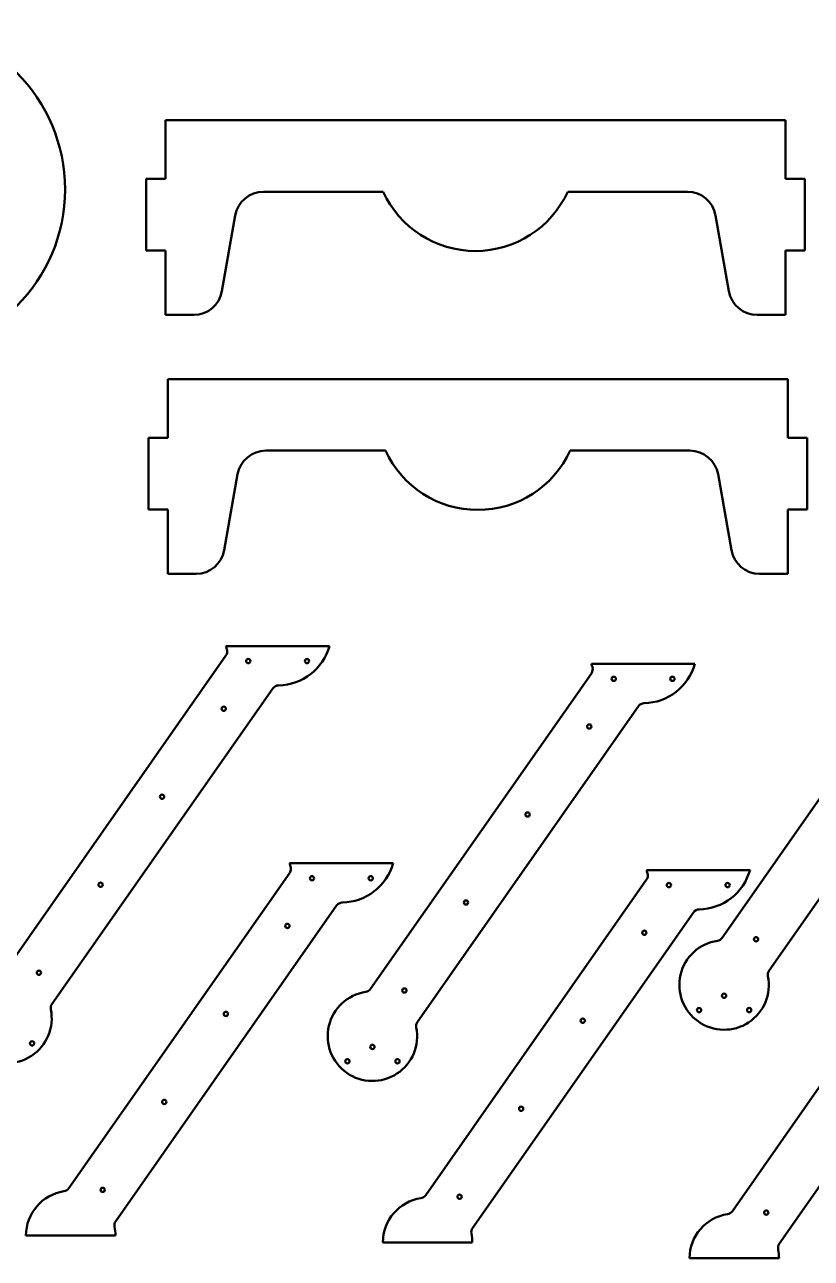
# Model space of a CAD drawing. Header units: millimetres. Extents: x -4457 to 5436, y 521 to 6420.
# Drawn here: x 1367 to 2465, y 3105 to 4828 of the extents above; entities that cross this region are included whole.
import ezdxf

# ---------------------------------------------------------------- set-up
doc = ezdxf.new("R2010")
doc.units = ezdxf.units.MM
doc.header["$MEASUREMENT"] = 0
doc.layers.add('layer 1', color=7, linetype='Continuous')

msp = doc.modelspace()

# ---------------------------------------------------------------- linework, layer by layer
at = {"layer": 'layer 1', "lineweight": 50}
for points, knots in [([(1422.9489, 4597.5887), (1422.9489, 4724.6141), (1319.9745, 4827.5885), (1192.9492, 4827.5887), (1192.9492, 4827.5887), (1065.9238, 4827.5889), (962.9492, 4724.6147), (962.9489, 4597.5893), (962.9489, 4597.5893), (962.9485, 4470.564), (1065.9226, 4367.5892), (1192.9479, 4367.5887), (1192.9479, 4367.5887), (1319.9733, 4367.5882), (1422.9482, 4470.5621), (1422.9489, 4597.5875)], [0, 0, 0, 0, 0.2, 0.2, 0.2, 0.2, 0.4, 0.4, 0.4, 0.4, 0.6, 0.6, 0.6, 0.6, 1, 1, 1, 1]), ([(1867.3083, 4594.3303), (1890.3902, 4543.8928), (1940.7645, 4511.547), (1996.2327, 4511.547), (1996.2327, 4511.547), (2051.7009, 4511.547), (2102.0752, 4543.8928), (2125.1571, 4594.3303)], [0, 0, 0, 0, 0.333333333, 0.333333333, 0.333333333, 0.333333333, 1, 1, 1, 1]), ([(1870.6326, 4232.7925), (1893.7144, 4182.3549), (1944.0888, 4150.0092), (1999.557, 4150.0092), (1999.557, 4150.0092), (2055.0252, 4150.0092), (2105.3995, 4182.3549), (2128.4814, 4232.7925)], [0, 0, 0, 0, 0.333333333, 0.333333333, 0.333333333, 0.333333333, 1, 1, 1, 1]), ([(1681.9107, 3938.9733), (1681.9107, 3940.6302), (1680.5676, 3941.9733), (1678.9107, 3941.9733), (1678.9107, 3941.9733), (1677.2539, 3941.9733), (1675.9107, 3940.6302), (1675.9107, 3938.9733), (1675.9107, 3938.9733), (1675.9107, 3937.3165), (1677.2539, 3935.9733), (1678.9107, 3935.9733), (1678.9107, 3935.9733), (1680.5676, 3935.9733), (1681.9107, 3937.3164), (1681.9107, 3938.9733)], [0, 0, 0, 0, 0.2, 0.2, 0.2, 0.2, 0.4, 0.4, 0.4, 0.4, 0.6, 0.6, 0.6, 0.6, 1, 1, 1, 1]), ([(1763.9351, 3938.9733), (1763.9351, 3940.6302), (1762.592, 3941.9733), (1760.9351, 3941.9733), (1760.9351, 3941.9733), (1759.2783, 3941.9733), (1757.9351, 3940.6302), (1757.9351, 3938.9733), (1757.9351, 3938.9733), (1757.9351, 3937.3165), (1759.2782, 3935.9733), (1760.9351, 3935.9733), (1760.9351, 3935.9733), (1762.592, 3935.9733), (1763.9351, 3937.3164), (1763.9351, 3938.9733)], [0, 0, 0, 0, 0.2, 0.2, 0.2, 0.2, 0.4, 0.4, 0.4, 0.4, 0.6, 0.6, 0.6, 0.6, 1, 1, 1, 1]), ([(2192.4281, 3914.1323), (2192.4281, 3915.7891), (2191.0849, 3917.1323), (2189.4281, 3917.1323), (2189.4281, 3917.1323), (2187.7712, 3917.1323), (2186.4281, 3915.7891), (2186.4281, 3914.1323), (2186.4281, 3914.1323), (2186.4281, 3912.4754), (2187.7712, 3911.1323), (2189.4281, 3911.1323), (2189.4281, 3911.1323), (2191.0849, 3911.1323), (2192.4281, 3912.4754), (2192.4281, 3914.1323)], [0, 0, 0, 0, 0.2, 0.2, 0.2, 0.2, 0.4, 0.4, 0.4, 0.4, 0.6, 0.6, 0.6, 0.6, 1, 1, 1, 1]), ([(2274.4525, 3914.1323), (2274.4525, 3915.7891), (2273.1093, 3917.1323), (2271.4525, 3917.1323), (2271.4525, 3917.1323), (2269.7956, 3917.1323), (2268.4525, 3915.7891), (2268.4525, 3914.1323), (2268.4525, 3914.1323), (2268.4524, 3912.4754), (2269.7956, 3911.1323), (2271.4524, 3911.1323), (2271.4524, 3911.1323), (2273.1093, 3911.1323), (2274.4524, 3912.4754), (2274.4525, 3914.1323)], [0, 0, 0, 0, 0.2, 0.2, 0.2, 0.2, 0.4, 0.4, 0.4, 0.4, 0.6, 0.6, 0.6, 0.6, 1, 1, 1, 1]), ([(1647.5977, 3872.4099), (1647.5977, 3874.0667), (1646.2545, 3875.4099), (1644.5977, 3875.4099), (1644.5977, 3875.4099), (1642.9408, 3875.4099), (1641.5977, 3874.0668), (1641.5977, 3872.4099), (1641.5977, 3872.4099), (1641.5977, 3870.753), (1642.9408, 3869.4099), (1644.5976, 3869.4099), (1644.5976, 3869.4099), (1646.2545, 3869.4099), (1647.5976, 3870.753), (1647.5977, 3872.4099)], [0, 0, 0, 0, 0.2, 0.2, 0.2, 0.2, 0.4, 0.4, 0.4, 0.4, 0.6, 0.6, 0.6, 0.6, 1, 1, 1, 1]), ([(2158.115, 3847.5688), (2158.115, 3849.2257), (2156.7719, 3850.5688), (2155.115, 3850.5688), (2155.115, 3850.5688), (2153.4581, 3850.5688), (2152.115, 3849.2257), (2152.115, 3847.5688), (2152.115, 3847.5688), (2152.115, 3845.912), (2153.4581, 3844.5688), (2155.115, 3844.5688), (2155.115, 3844.5688), (2156.7718, 3844.5688), (2158.115, 3845.912), (2158.115, 3847.5688)], [0, 0, 0, 0, 0.2, 0.2, 0.2, 0.2, 0.4, 0.4, 0.4, 0.4, 0.6, 0.6, 0.6, 0.6, 1, 1, 1, 1]), ([(1561.5612, 3749.5371), (1561.5612, 3751.1939), (1560.218, 3752.5371), (1558.5612, 3752.5371), (1558.5612, 3752.5371), (1556.9043, 3752.5371), (1555.5612, 3751.1939), (1555.5612, 3749.5371), (1555.5612, 3749.5371), (1555.5612, 3747.8802), (1556.9043, 3746.5371), (1558.5612, 3746.5371), (1558.5612, 3746.5371), (1560.218, 3746.5371), (1561.5612, 3747.8802), (1561.5612, 3749.5371)], [0, 0, 0, 0, 0.2, 0.2, 0.2, 0.2, 0.4, 0.4, 0.4, 0.4, 0.6, 0.6, 0.6, 0.6, 1, 1, 1, 1]), ([(2072.0785, 3724.696), (2072.0785, 3726.3529), (2070.7354, 3727.696), (2069.0785, 3727.696), (2069.0785, 3727.696), (2067.4217, 3727.696), (2066.0785, 3726.3529), (2066.0785, 3724.696), (2066.0785, 3724.696), (2066.0785, 3723.0392), (2067.4217, 3721.696), (2069.0785, 3721.696), (2069.0785, 3721.696), (2070.7354, 3721.696), (2072.0785, 3723.0392), (2072.0785, 3724.696)], [0, 0, 0, 0, 0.2, 0.2, 0.2, 0.2, 0.4, 0.4, 0.4, 0.4, 0.6, 0.6, 0.6, 0.6, 1, 1, 1, 1]), ([(1770.8978, 3635.7571), (1770.8978, 3637.4139), (1769.5547, 3638.7571), (1767.8978, 3638.7571), (1767.8978, 3638.7571), (1766.241, 3638.7571), (1764.8978, 3637.4139), (1764.8978, 3635.7571), (1764.8978, 3635.7571), (1764.8978, 3634.1002), (1766.241, 3632.7571), (1767.8978, 3632.7571), (1767.8978, 3632.7571), (1769.5547, 3632.7571), (1770.8978, 3634.1002), (1770.8978, 3635.7571)], [0, 0, 0, 0, 0.2, 0.2, 0.2, 0.2, 0.4, 0.4, 0.4, 0.4, 0.6, 0.6, 0.6, 0.6, 1, 1, 1, 1]), ([(1852.9222, 3635.7571), (1852.9222, 3637.4139), (1851.5791, 3638.7571), (1849.9222, 3638.7571), (1849.9222, 3638.7571), (1848.2654, 3638.7571), (1846.9222, 3637.4139), (1846.9222, 3635.7571), (1846.9222, 3635.7571), (1846.9222, 3634.1002), (1848.2654, 3632.7571), (1849.9222, 3632.7571), (1849.9222, 3632.7571), (1851.5791, 3632.7571), (1852.9222, 3634.1002), (1852.9222, 3635.7571)], [0, 0, 0, 0, 0.2, 0.2, 0.2, 0.2, 0.4, 0.4, 0.4, 0.4, 0.6, 0.6, 0.6, 0.6, 1, 1, 1, 1]), ([(1475.5247, 3626.6643), (1475.5247, 3628.3211), (1474.1816, 3629.6643), (1472.5247, 3629.6643), (1472.5247, 3629.6643), (1470.8679, 3629.6643), (1469.5247, 3628.3211), (1469.5247, 3626.6643), (1469.5247, 3626.6643), (1469.5247, 3625.0074), (1470.8679, 3623.6643), (1472.5247, 3623.6643), (1472.5247, 3623.6643), (1474.1816, 3623.6643), (1475.5247, 3625.0074), (1475.5247, 3626.6643)], [0, 0, 0, 0, 0.2, 0.2, 0.2, 0.2, 0.4, 0.4, 0.4, 0.4, 0.6, 0.6, 0.6, 0.6, 1, 1, 1, 1]), ([(2269.4724, 3626.1737), (2269.4724, 3627.8305), (2268.1293, 3629.1736), (2266.4724, 3629.1737), (2266.4724, 3629.1737), (2264.8156, 3629.1737), (2263.4724, 3627.8305), (2263.4724, 3626.1737), (2263.4724, 3626.1737), (2263.4724, 3624.5168), (2264.8155, 3623.1737), (2266.4724, 3623.1737), (2266.4724, 3623.1737), (2268.1292, 3623.1736), (2269.4724, 3624.5168), (2269.4724, 3626.1736)], [0, 0, 0, 0, 0.2, 0.2, 0.2, 0.2, 0.4, 0.4, 0.4, 0.4, 0.6, 0.6, 0.6, 0.6, 1, 1, 1, 1]), ([(2351.4968, 3626.1737), (2351.4968, 3627.8305), (2350.1537, 3629.1736), (2348.4968, 3629.1737), (2348.4968, 3629.1737), (2346.8399, 3629.1737), (2345.4968, 3627.8305), (2345.4968, 3626.1737), (2345.4968, 3626.1737), (2345.4968, 3624.5168), (2346.8399, 3623.1737), (2348.4968, 3623.1737), (2348.4968, 3623.1737), (2350.1536, 3623.1736), (2351.4968, 3624.5168), (2351.4968, 3626.1736)], [0, 0, 0, 0, 0.2, 0.2, 0.2, 0.2, 0.4, 0.4, 0.4, 0.4, 0.6, 0.6, 0.6, 0.6, 1, 1, 1, 1]), ([(1986.0421, 3601.8232), (1986.0421, 3603.4801), (1984.6989, 3604.8232), (1983.0421, 3604.8232), (1983.0421, 3604.8232), (1981.3852, 3604.8232), (1980.0421, 3603.4801), (1980.0421, 3601.8232), (1980.0421, 3601.8232), (1980.0421, 3600.1664), (1981.3852, 3598.8232), (1983.0421, 3598.8232), (1983.0421, 3598.8232), (1984.6989, 3598.8232), (1986.0421, 3600.1664), (1986.0421, 3601.8232)], [0, 0, 0, 0, 0.2, 0.2, 0.2, 0.2, 0.4, 0.4, 0.4, 0.4, 0.6, 0.6, 0.6, 0.6, 1, 1, 1, 1]), ([(1736.5848, 3569.1937), (1736.5848, 3570.8505), (1735.2416, 3572.1937), (1733.5848, 3572.1937), (1733.5848, 3572.1937), (1731.9279, 3572.1937), (1730.5848, 3570.8505), (1730.5848, 3569.1937), (1730.5848, 3569.1937), (1730.5848, 3567.5368), (1731.9279, 3566.1937), (1733.5848, 3566.1937), (1733.5848, 3566.1937), (1735.2416, 3566.1937), (1736.5848, 3567.5368), (1736.5848, 3569.1936)], [0, 0, 0, 0, 0.2, 0.2, 0.2, 0.2, 0.4, 0.4, 0.4, 0.4, 0.6, 0.6, 0.6, 0.6, 1, 1, 1, 1]), ([(2235.1593, 3559.6102), (2235.1593, 3561.2671), (2233.8162, 3562.6102), (2232.1593, 3562.6102), (2232.1593, 3562.6102), (2230.5025, 3562.6102), (2229.1593, 3561.2671), (2229.1593, 3559.6102), (2229.1593, 3559.6102), (2229.1593, 3557.9534), (2230.5025, 3556.6102), (2232.1593, 3556.6102), (2232.1593, 3556.6102), (2233.8162, 3556.6102), (2235.1593, 3557.9534), (2235.1593, 3559.6102)], [0, 0, 0, 0, 0.2, 0.2, 0.2, 0.2, 0.4, 0.4, 0.4, 0.4, 0.6, 0.6, 0.6, 0.6, 1, 1, 1, 1]), ([(2391.257, 3550.4662), (2391.257, 3552.1231), (2389.9139, 3553.4662), (2388.257, 3553.4662), (2388.257, 3553.4662), (2386.6001, 3553.4662), (2385.257, 3552.1231), (2385.257, 3550.4662), (2385.257, 3550.4662), (2385.257, 3548.8094), (2386.6001, 3547.4662), (2388.257, 3547.4662), (2388.257, 3547.4662), (2389.9138, 3547.4662), (2391.257, 3548.8093), (2391.257, 3550.4662)], [0, 0, 0, 0, 0.2, 0.2, 0.2, 0.2, 0.4, 0.4, 0.4, 0.4, 0.6, 0.6, 0.6, 0.6, 1, 1, 1, 1]), ([(2334.2306, 3548.4571), (2308.9616, 3544.6342), (2288.5658, 3525.8122), (2282.7306, 3500.9307), (2282.7306, 3500.9307), (2276.8953, 3476.0493), (2286.7963, 3450.122), (2307.7309, 3435.4633), (2307.7309, 3435.4633), (2328.6655, 3420.8047), (2356.4156, 3420.3683), (2377.8008, 3434.3615), (2377.8008, 3434.3615), (2399.186, 3448.3547), (2409.8973, 3473.9579), (2404.8472, 3499.0105)], [0, 0, 0, 0, 0.2, 0.2, 0.2, 0.2, 0.4, 0.4, 0.4, 0.4, 0.6, 0.6, 0.6, 0.6, 1, 1, 1, 1]), ([(1332.4618, 3501.7823), (1307.1929, 3497.9595), (1286.7971, 3479.1374), (1280.9618, 3454.256), (1280.9618, 3454.256), (1275.1266, 3429.3746), (1285.0276, 3403.4473), (1305.9622, 3388.7886), (1305.9622, 3388.7886), (1326.8968, 3374.1299), (1354.6469, 3373.6936), (1376.0321, 3387.6868), (1376.0321, 3387.6868), (1397.4172, 3401.68), (1408.1285, 3427.2832), (1403.0785, 3452.3358)], [0, 0, 0, 0, 0.2, 0.2, 0.2, 0.2, 0.4, 0.4, 0.4, 0.4, 0.6, 0.6, 0.6, 0.6, 1, 1, 1, 1]), ([(1389.4883, 3503.7915), (1389.4883, 3505.4483), (1388.1451, 3506.7915), (1386.4883, 3506.7915), (1386.4883, 3506.7915), (1384.8314, 3506.7915), (1383.4883, 3505.4483), (1383.4883, 3503.7915), (1383.4883, 3503.7915), (1383.4883, 3502.1346), (1384.8314, 3500.7915), (1386.4882, 3500.7915), (1386.4882, 3500.7915), (1388.1451, 3500.7915), (1389.4883, 3502.1346), (1389.4883, 3503.7915)], [0, 0, 0, 0, 0.2, 0.2, 0.2, 0.2, 0.4, 0.4, 0.4, 0.4, 0.6, 0.6, 0.6, 0.6, 1, 1, 1, 1]), ([(1900.0056, 3478.9504), (1900.0056, 3480.6073), (1898.6625, 3481.9504), (1897.0056, 3481.9504), (1897.0056, 3481.9504), (1895.3488, 3481.9504), (1894.0056, 3480.6073), (1894.0056, 3478.9504), (1894.0056, 3478.9504), (1894.0056, 3477.2936), (1895.3487, 3475.9504), (1897.0056, 3475.9504), (1897.0056, 3475.9504), (1898.6624, 3475.9504), (1900.0056, 3477.2936), (1900.0056, 3478.9504)], [0, 0, 0, 0, 0.2, 0.2, 0.2, 0.2, 0.4, 0.4, 0.4, 0.4, 0.6, 0.6, 0.6, 0.6, 1, 1, 1, 1]), ([(1842.9792, 3476.9413), (1817.7102, 3473.1184), (1797.3144, 3454.2964), (1791.4792, 3429.415), (1791.4792, 3429.415), (1785.6439, 3404.5336), (1795.5449, 3378.6062), (1816.4795, 3363.9476), (1816.4795, 3363.9476), (1837.4141, 3349.2889), (1865.1642, 3348.8525), (1886.5494, 3362.8457), (1886.5494, 3362.8457), (1907.9346, 3376.8389), (1918.6459, 3402.4421), (1913.5958, 3427.4947)], [0, 0, 0, 0, 0.2, 0.2, 0.2, 0.2, 0.4, 0.4, 0.4, 0.4, 0.6, 0.6, 0.6, 0.6, 1, 1, 1, 1]), ([(2346.5796, 3471.6602), (2346.5796, 3473.3171), (2345.2364, 3474.6602), (2343.5796, 3474.6602), (2343.5796, 3474.6602), (2341.9227, 3474.6602), (2340.5796, 3473.3171), (2340.5796, 3471.6602), (2340.5796, 3471.6602), (2340.5796, 3470.0034), (2341.9227, 3468.6602), (2343.5796, 3468.6602), (2343.5796, 3468.6602), (2345.2364, 3468.6602), (2346.5796, 3470.0034), (2346.5796, 3471.6602)], [0, 0, 0, 0, 0.2, 0.2, 0.2, 0.2, 0.4, 0.4, 0.4, 0.4, 0.6, 0.6, 0.6, 0.6, 1, 1, 1, 1]), ([(1650.5483, 3446.3209), (1650.5483, 3447.9777), (1649.2052, 3449.3208), (1647.5483, 3449.3209), (1647.5483, 3449.3209), (1645.8915, 3449.3209), (1644.5483, 3447.9777), (1644.5483, 3446.3209), (1644.5483, 3446.3209), (1644.5483, 3444.664), (1645.8914, 3443.3209), (1647.5483, 3443.3209), (1647.5483, 3443.3209), (1649.2051, 3443.3208), (1650.5483, 3444.664), (1650.5483, 3446.3208)], [0, 0, 0, 0, 0.2, 0.2, 0.2, 0.2, 0.4, 0.4, 0.4, 0.4, 0.6, 0.6, 0.6, 0.6, 1, 1, 1, 1]), ([(2311.5796, 3451.6602), (2311.5796, 3453.3171), (2310.2364, 3454.6602), (2308.5796, 3454.6602), (2308.5796, 3454.6602), (2306.9227, 3454.6602), (2305.5796, 3453.3171), (2305.5796, 3451.6602), (2305.5796, 3451.6602), (2305.5796, 3450.0034), (2306.9227, 3448.6602), (2308.5796, 3448.6602), (2308.5796, 3448.6602), (2310.2364, 3448.6602), (2311.5796, 3450.0034), (2311.5796, 3451.6602)], [0, 0, 0, 0, 0.2, 0.2, 0.2, 0.2, 0.4, 0.4, 0.4, 0.4, 0.6, 0.6, 0.6, 0.6, 1, 1, 1, 1]), ([(2381.5796, 3451.6602), (2381.5796, 3453.3171), (2380.2364, 3454.6602), (2378.5796, 3454.6602), (2378.5796, 3454.6602), (2376.9227, 3454.6602), (2375.5796, 3453.3171), (2375.5796, 3451.6602), (2375.5796, 3451.6602), (2375.5796, 3450.0034), (2376.9227, 3448.6602), (2378.5796, 3448.6602), (2378.5796, 3448.6602), (2380.2364, 3448.6602), (2381.5796, 3450.0034), (2381.5796, 3451.6602)], [0, 0, 0, 0, 0.2, 0.2, 0.2, 0.2, 0.4, 0.4, 0.4, 0.4, 0.6, 0.6, 0.6, 0.6, 1, 1, 1, 1]), ([(2149.1229, 3436.7374), (2149.1229, 3438.3943), (2147.7797, 3439.7374), (2146.1229, 3439.7374), (2146.1229, 3439.7374), (2144.466, 3439.7374), (2143.1229, 3438.3943), (2143.1229, 3436.7374), (2143.1229, 3436.7374), (2143.1229, 3435.0806), (2144.466, 3433.7374), (2146.1229, 3433.7374), (2146.1229, 3433.7374), (2147.7797, 3433.7374), (2149.1229, 3435.0806), (2149.1229, 3436.7374)], [0, 0, 0, 0, 0.2, 0.2, 0.2, 0.2, 0.4, 0.4, 0.4, 0.4, 0.6, 0.6, 0.6, 0.6, 1, 1, 1, 1]), ([(1379.8108, 3404.9855), (1379.8108, 3406.6424), (1378.4677, 3407.9855), (1376.8108, 3407.9855), (1376.8108, 3407.9855), (1375.154, 3407.9855), (1373.8108, 3406.6424), (1373.8108, 3404.9855), (1373.8108, 3404.9855), (1373.8108, 3403.3287), (1375.154, 3401.9855), (1376.8108, 3401.9855), (1376.8108, 3401.9855), (1378.4677, 3401.9855), (1379.8108, 3403.3286), (1379.8108, 3404.9855)], [0, 0, 0, 0, 0.2, 0.2, 0.2, 0.2, 0.4, 0.4, 0.4, 0.4, 0.6, 0.6, 0.6, 0.6, 1, 1, 1, 1]), ([(1855.3282, 3400.1445), (1855.3282, 3401.8013), (1853.985, 3403.1445), (1852.3282, 3403.1445), (1852.3282, 3403.1445), (1850.6713, 3403.1445), (1849.3282, 3401.8013), (1849.3282, 3400.1445), (1849.3282, 3400.1445), (1849.3282, 3398.4876), (1850.6713, 3397.1445), (1852.3282, 3397.1445), (1852.3282, 3397.1445), (1853.985, 3397.1445), (1855.3282, 3398.4876), (1855.3282, 3400.1444)], [0, 0, 0, 0, 0.2, 0.2, 0.2, 0.2, 0.4, 0.4, 0.4, 0.4, 0.6, 0.6, 0.6, 0.6, 1, 1, 1, 1]), ([(1820.3282, 3380.1445), (1820.3282, 3381.8013), (1818.985, 3383.1445), (1817.3282, 3383.1445), (1817.3282, 3383.1445), (1815.6713, 3383.1445), (1814.3282, 3381.8013), (1814.3282, 3380.1445), (1814.3282, 3380.1445), (1814.3282, 3378.4876), (1815.6713, 3377.1445), (1817.3282, 3377.1445), (1817.3282, 3377.1445), (1818.985, 3377.1445), (1820.3282, 3378.4876), (1820.3282, 3380.1444)], [0, 0, 0, 0, 0.2, 0.2, 0.2, 0.2, 0.4, 0.4, 0.4, 0.4, 0.6, 0.6, 0.6, 0.6, 1, 1, 1, 1]), ([(1890.3282, 3380.1445), (1890.3282, 3381.8013), (1888.985, 3383.1445), (1887.3282, 3383.1445), (1887.3282, 3383.1445), (1885.6713, 3383.1445), (1884.3282, 3381.8013), (1884.3282, 3380.1445), (1884.3282, 3380.1445), (1884.3282, 3378.4876), (1885.6713, 3377.1445), (1887.3282, 3377.1445), (1887.3282, 3377.1445), (1888.985, 3377.1445), (1890.3282, 3378.4876), (1890.3282, 3380.1444)], [0, 0, 0, 0, 0.2, 0.2, 0.2, 0.2, 0.4, 0.4, 0.4, 0.4, 0.6, 0.6, 0.6, 0.6, 1, 1, 1, 1]), ([(1564.5118, 3323.448), (1564.5118, 3325.1049), (1563.1687, 3326.448), (1561.5118, 3326.448), (1561.5118, 3326.448), (1559.855, 3326.448), (1558.5118, 3325.1049), (1558.5118, 3323.4481), (1558.5118, 3323.4481), (1558.5118, 3321.7912), (1559.855, 3320.4481), (1561.5118, 3320.448), (1561.5118, 3320.448), (1563.1687, 3320.448), (1564.5118, 3321.7912), (1564.5118, 3323.448)], [0, 0, 0, 0, 0.2, 0.2, 0.2, 0.2, 0.4, 0.4, 0.4, 0.4, 0.6, 0.6, 0.6, 0.6, 1, 1, 1, 1]), ([(2063.0864, 3313.8646), (2063.0864, 3315.5215), (2061.7433, 3316.8646), (2060.0864, 3316.8646), (2060.0864, 3316.8646), (2058.4296, 3316.8646), (2057.0864, 3315.5215), (2057.0864, 3313.8646), (2057.0864, 3313.8646), (2057.0864, 3312.2078), (2058.4295, 3310.8646), (2060.0864, 3310.8646), (2060.0864, 3310.8646), (2061.7433, 3310.8646), (2063.0864, 3312.2077), (2063.0864, 3313.8646)], [0, 0, 0, 0, 0.2, 0.2, 0.2, 0.2, 0.4, 0.4, 0.4, 0.4, 0.6, 0.6, 0.6, 0.6, 1, 1, 1, 1]), ([(1478.4754, 3200.5752), (1478.4754, 3202.2321), (1477.1322, 3203.5752), (1475.4754, 3203.5752), (1475.4754, 3203.5752), (1473.8185, 3203.5752), (1472.4754, 3202.2321), (1472.4754, 3200.5752), (1472.4754, 3200.5752), (1472.4754, 3198.9184), (1473.8185, 3197.5752), (1475.4754, 3197.5752), (1475.4754, 3197.5752), (1477.1322, 3197.5752), (1478.4754, 3198.9184), (1478.4754, 3200.5752)], [0, 0, 0, 0, 0.2, 0.2, 0.2, 0.2, 0.4, 0.4, 0.4, 0.4, 0.6, 0.6, 0.6, 0.6, 1, 1, 1, 1]), ([(1977.0499, 3190.9918), (1977.0499, 3192.6487), (1975.7068, 3193.9918), (1974.0499, 3193.9918), (1974.0499, 3193.9918), (1972.3931, 3193.9918), (1971.0499, 3192.6487), (1971.0499, 3190.9918), (1971.0499, 3190.9918), (1971.0499, 3189.335), (1972.3931, 3187.9918), (1974.0499, 3187.9918), (1974.0499, 3187.9918), (1975.7068, 3187.9918), (1977.0499, 3189.3349), (1977.0499, 3190.9918)], [0, 0, 0, 0, 0.2, 0.2, 0.2, 0.2, 0.4, 0.4, 0.4, 0.4, 0.6, 0.6, 0.6, 0.6, 1, 1, 1, 1]), ([(2405.4672, 3168.7629), (2405.4672, 3170.4197), (2404.1241, 3171.7629), (2402.4672, 3171.7629), (2402.4672, 3171.7629), (2400.8104, 3171.7629), (2399.4672, 3170.4197), (2399.4672, 3168.7629), (2399.4672, 3168.7629), (2399.4672, 3167.106), (2400.8104, 3165.7629), (2402.4672, 3165.7629), (2402.4672, 3165.7629), (2404.1241, 3165.7629), (2405.4672, 3167.106), (2405.4672, 3168.7629)], [0, 0, 0, 0, 0.2, 0.2, 0.2, 0.2, 0.4, 0.4, 0.4, 0.4, 0.6, 0.6, 0.6, 0.6, 1, 1, 1, 1])]:
    msp.add_open_spline(points, degree=3, knots=knots, dxfattribs=at)
for points in [[(2429.2327, 4694.3303), (2429.2327, 4694.3303), (1563.2327, 4694.3303), (1563.2327, 4694.3303)], [(1563.2327, 4694.3303), (1563.2327, 4694.3303), (1563.2327, 4612.3303), (1563.2327, 4612.3303)], [(2429.2327, 4612.3303), (2429.2327, 4612.3303), (2429.2327, 4694.3303), (2429.2327, 4694.3303)], [(1536.2327, 4612.3303), (1536.2327, 4612.3303), (1536.2327, 4512.3303), (1536.2327, 4512.3303)], [(1563.2327, 4612.3303), (1563.2327, 4612.3303), (1536.2327, 4612.3303), (1536.2327, 4612.3303)], [(2456.2327, 4612.3303), (2456.2327, 4612.3303), (2429.2327, 4612.3303), (2429.2327, 4612.3303)], [(2456.2327, 4512.3303), (2456.2327, 4512.3303), (2456.2327, 4612.3303), (2456.2327, 4612.3303)], [(1700.1249, 4594.3303), (1680.7132, 4594.3303), (1664.1034, 4580.3931), (1660.7326, 4561.2763)], [(1700.1249, 4594.3303), (1700.1249, 4594.3303), (1867.3083, 4594.3303), (1867.3083, 4594.3303)], [(2125.1571, 4594.3303), (2125.1571, 4594.3303), (2292.3405, 4594.3303), (2292.3405, 4594.3303)], [(2331.7328, 4561.2763), (2328.362, 4580.3931), (2311.7522, 4594.3303), (2292.3405, 4594.3303)], [(1642.061, 4455.3844), (1642.061, 4455.3844), (1660.7326, 4561.2763), (1660.7326, 4561.2763)], [(2331.7328, 4561.2763), (2331.7328, 4561.2763), (2350.4044, 4455.3844), (2350.4044, 4455.3844)], [(1536.2327, 4512.3303), (1536.2327, 4512.3303), (1563.2327, 4512.3303), (1563.2327, 4512.3303)], [(1563.2327, 4512.3303), (1563.2327, 4512.3303), (1563.2327, 4422.3303), (1563.2327, 4422.3303)], [(2429.2327, 4512.3303), (2429.2327, 4512.3303), (2456.2327, 4512.3303), (2456.2327, 4512.3303)], [(2429.2327, 4422.3303), (2429.2327, 4422.3303), (2429.2327, 4512.3303), (2429.2327, 4512.3303)], [(1602.6687, 4422.3303), (1622.0805, 4422.3303), (1638.6902, 4436.2676), (1642.061, 4455.3844)], [(2350.4044, 4455.3844), (2353.7752, 4436.2676), (2370.3849, 4422.3303), (2389.7967, 4422.3303)], [(1563.2327, 4422.3303), (1563.2327, 4422.3303), (1602.6687, 4422.3303), (1602.6687, 4422.3303)], [(2389.7967, 4422.3303), (2389.7967, 4422.3303), (2429.2327, 4422.3303), (2429.2327, 4422.3303)], [(2432.557, 4332.7925), (2432.557, 4332.7925), (1566.557, 4332.7925), (1566.557, 4332.7925)], [(1566.557, 4332.7925), (1566.557, 4332.7925), (1566.557, 4250.7925), (1566.557, 4250.7925)], [(2432.557, 4250.7925), (2432.557, 4250.7925), (2432.557, 4332.7925), (2432.557, 4332.7925)], [(1539.557, 4250.7925), (1539.557, 4250.7925), (1539.557, 4150.7925), (1539.557, 4150.7925)], [(1566.557, 4250.7925), (1566.557, 4250.7925), (1539.557, 4250.7925), (1539.557, 4250.7925)], [(2459.557, 4250.7925), (2459.557, 4250.7925), (2432.557, 4250.7925), (2432.557, 4250.7925)], [(2459.557, 4150.7925), (2459.557, 4150.7925), (2459.557, 4250.7925), (2459.557, 4250.7925)], [(1703.4492, 4232.7925), (1684.0375, 4232.7925), (1667.4277, 4218.8553), (1664.0569, 4199.7384)], [(1703.4492, 4232.7925), (1703.4492, 4232.7925), (1870.6326, 4232.7925), (1870.6326, 4232.7925)], [(2128.4814, 4232.7925), (2128.4814, 4232.7925), (2295.6648, 4232.7925), (2295.6648, 4232.7925)], [(2335.0571, 4199.7384), (2331.6863, 4218.8553), (2315.0765, 4232.7925), (2295.6648, 4232.7925)], [(1645.3853, 4093.8466), (1645.3853, 4093.8466), (1664.0569, 4199.7384), (1664.0569, 4199.7384)], [(2335.0571, 4199.7384), (2335.0571, 4199.7384), (2353.7287, 4093.8466), (2353.7287, 4093.8466)], [(1539.557, 4150.7925), (1539.557, 4150.7925), (1566.557, 4150.7925), (1566.557, 4150.7925)], [(1566.557, 4150.7925), (1566.557, 4150.7925), (1566.557, 4060.7925), (1566.557, 4060.7925)], [(2432.557, 4150.7925), (2432.557, 4150.7925), (2459.557, 4150.7925), (2459.557, 4150.7925)], [(2432.557, 4060.7925), (2432.557, 4060.7925), (2432.557, 4150.7925), (2432.557, 4150.7925)], [(1605.993, 4060.7925), (1625.4047, 4060.7925), (1642.0145, 4074.7297), (1645.3853, 4093.8466)], [(2353.7287, 4093.8466), (2357.0995, 4074.7297), (2373.7092, 4060.7925), (2393.121, 4060.7925)], [(1566.557, 4060.7925), (1566.557, 4060.7925), (1605.993, 4060.7925), (1605.993, 4060.7925)], [(2393.121, 4060.7925), (2393.121, 4060.7925), (2432.557, 4060.7925), (2432.557, 4060.7925)], [(2649.4987, 3993.2959), (2649.4987, 3993.2959), (2340.9263, 3552.6088), (2340.9263, 3552.6088)], [(1647.73, 3946.6212), (1647.73, 3946.6212), (1339.1575, 3505.9341), (1339.1575, 3505.9341)], [(1647.6388, 3959.9855), (1648.0463, 3958.5126), (1648.4987, 3957.0526), (1648.9954, 3955.6074)], [(1792.2071, 3959.9855), (1792.2071, 3959.9855), (1647.6388, 3959.9855), (1647.6388, 3959.9855)], [(1647.73, 3946.6212), (1649.5649, 3949.2417), (1650.0353, 3952.5819), (1648.9955, 3955.6073)], [(1721.2736, 3904.9977), (1754.4863, 3905.5959), (1783.3489, 3927.9702), (1792.2071, 3959.9855)], [(2406.4584, 3506.7227), (2406.4584, 3506.7227), (2715.0309, 3947.4098), (2715.0309, 3947.4098)], [(2158.1561, 3935.1445), (2158.5636, 3933.6716), (2159.0161, 3932.2115), (2159.5128, 3930.7663)], [(2302.7244, 3935.1445), (2302.7244, 3935.1445), (2158.1561, 3935.1445), (2158.1561, 3935.1445)], [(2158.2473, 3921.7801), (2160.0822, 3924.4006), (2160.5526, 3927.7409), (2159.5128, 3930.7663)], [(2231.7909, 3880.1566), (2265.0037, 3880.7548), (2293.8662, 3903.1292), (2302.7244, 3935.1445)], [(2158.2473, 3921.7801), (2158.2473, 3921.7801), (1849.6749, 3481.093), (1849.6749, 3481.093)], [(1404.6897, 3460.0479), (1404.6897, 3460.0479), (1713.2621, 3900.7351), (1713.2621, 3900.7351)], [(1721.2736, 3904.9977), (1718.075, 3904.9401), (1715.0971, 3903.3556), (1713.2621, 3900.7351)], [(2231.7909, 3880.1566), (2228.5923, 3880.099), (2225.6144, 3878.5145), (2223.7795, 3875.894)], [(1915.207, 3435.2069), (1915.207, 3435.2069), (2223.7795, 3875.894), (2223.7795, 3875.894)], [(1736.6259, 3656.7693), (1737.0334, 3655.2964), (1737.4858, 3653.8363), (1737.9826, 3652.3911)], [(1881.1942, 3656.7693), (1881.1942, 3656.7693), (1736.6259, 3656.7693), (1736.6259, 3656.7693)], [(1736.7171, 3643.4049), (1738.552, 3646.0255), (1739.0224, 3649.3657), (1737.9826, 3652.3911)], [(1810.2607, 3601.7814), (1843.4734, 3602.3797), (1872.336, 3624.754), (1881.1942, 3656.7693)], [(1736.7171, 3643.4049), (1736.7171, 3643.4049), (1428.1446, 3202.7178), (1428.1446, 3202.7178)], [(2235.2004, 3647.1858), (2235.608, 3645.713), (2236.0604, 3644.2529), (2236.5571, 3642.8077)], [(2379.7688, 3647.1858), (2379.7688, 3647.1858), (2235.2004, 3647.1858), (2235.2004, 3647.1858)], [(2235.2917, 3633.8215), (2237.1266, 3636.442), (2237.597, 3639.7823), (2236.5571, 3642.8076)], [(2308.8353, 3592.198), (2342.048, 3592.7962), (2370.9106, 3615.1706), (2379.7688, 3647.1858)], [(2235.2917, 3633.8215), (2235.2917, 3633.8215), (1926.7192, 3193.1344), (1926.7192, 3193.1344)], [(1810.2607, 3601.7814), (1807.0621, 3601.7238), (1804.0842, 3600.1394), (1802.2492, 3597.5188)], [(2663.7089, 3611.5926), (2663.7089, 3611.5926), (2355.1365, 3170.9055), (2355.1365, 3170.9055)], [(1493.6768, 3156.8317), (1493.6768, 3156.8317), (1802.2492, 3597.5188), (1802.2492, 3597.5188)], [(1992.2514, 3147.2483), (1992.2514, 3147.2483), (2300.8238, 3587.9354), (2300.8238, 3587.9354)], [(2308.8353, 3592.198), (2305.6367, 3592.1404), (2302.6587, 3590.5559), (2300.8238, 3587.9354)], [(2334.2306, 3548.4571), (2336.9366, 3548.8664), (2339.3565, 3550.3669), (2340.9263, 3552.6088)], [(2420.6687, 3125.0193), (2420.6687, 3125.0193), (2729.2411, 3565.7065), (2729.2411, 3565.7065)], [(2406.4584, 3506.7227), (2404.8887, 3504.4808), (2404.3063, 3501.6936), (2404.8471, 3499.0108)], [(1842.9792, 3476.9413), (1845.6852, 3477.3507), (1848.1051, 3478.8512), (1849.6749, 3481.093)], [(1404.6897, 3460.0479), (1403.1199, 3457.8061), (1402.5376, 3455.0189), (1403.0784, 3452.3361)], [(1915.207, 3435.2069), (1913.6373, 3432.9651), (1913.0549, 3430.1778), (1913.5957, 3427.495)], [(1421.449, 3198.5661), (1390.8892, 3193.9428), (1368.298, 3167.6767), (1368.298, 3136.7693)], [(1421.449, 3198.5661), (1424.1549, 3198.9755), (1426.5749, 3200.476), (1428.1446, 3202.7178)], [(1920.0235, 3188.9827), (1889.4638, 3184.3594), (1866.8725, 3158.0933), (1866.8725, 3127.1858)], [(1920.0235, 3188.9827), (1922.7295, 3189.392), (1925.1495, 3190.8926), (1926.7192, 3193.1344)], [(2348.4408, 3166.7537), (2351.1468, 3167.1631), (2353.5667, 3168.6636), (2355.1365, 3170.9055)], [(1493.6768, 3156.8317), (1492.1071, 3154.5899), (1491.5247, 3151.8026), (1492.0655, 3149.1198)], [(2348.4408, 3166.7537), (2317.8811, 3162.1305), (2295.2898, 3135.8644), (2295.2898, 3104.9569)], [(1368.298, 3136.7693), (1368.298, 3136.7693), (1493.298, 3136.7693), (1493.298, 3136.7693)], [(1493.298, 3136.7693), (1493.298, 3140.9168), (1492.8851, 3145.0541), (1492.0655, 3149.1198)], [(1992.2514, 3147.2483), (1990.6816, 3145.0064), (1990.0993, 3142.2192), (1990.6401, 3139.5364)], [(1991.8725, 3127.1858), (1991.8725, 3131.3334), (1991.4597, 3135.4706), (1990.6401, 3139.5364)], [(1866.8725, 3127.1858), (1866.8725, 3127.1858), (1991.8725, 3127.1858), (1991.8725, 3127.1858)], [(2420.6687, 3125.0193), (2419.0989, 3122.7775), (2418.5166, 3119.9903), (2419.0574, 3117.3075)], [(2295.2898, 3104.9569), (2295.2898, 3104.9569), (2420.2898, 3104.9569), (2420.2898, 3104.9569)], [(2420.2898, 3104.9569), (2420.2898, 3109.1045), (2419.877, 3113.2417), (2419.0574, 3117.3075)]]:
    msp.add_open_spline(points, degree=3, dxfattribs=at)

doc.saveas('drawing.dxf')
